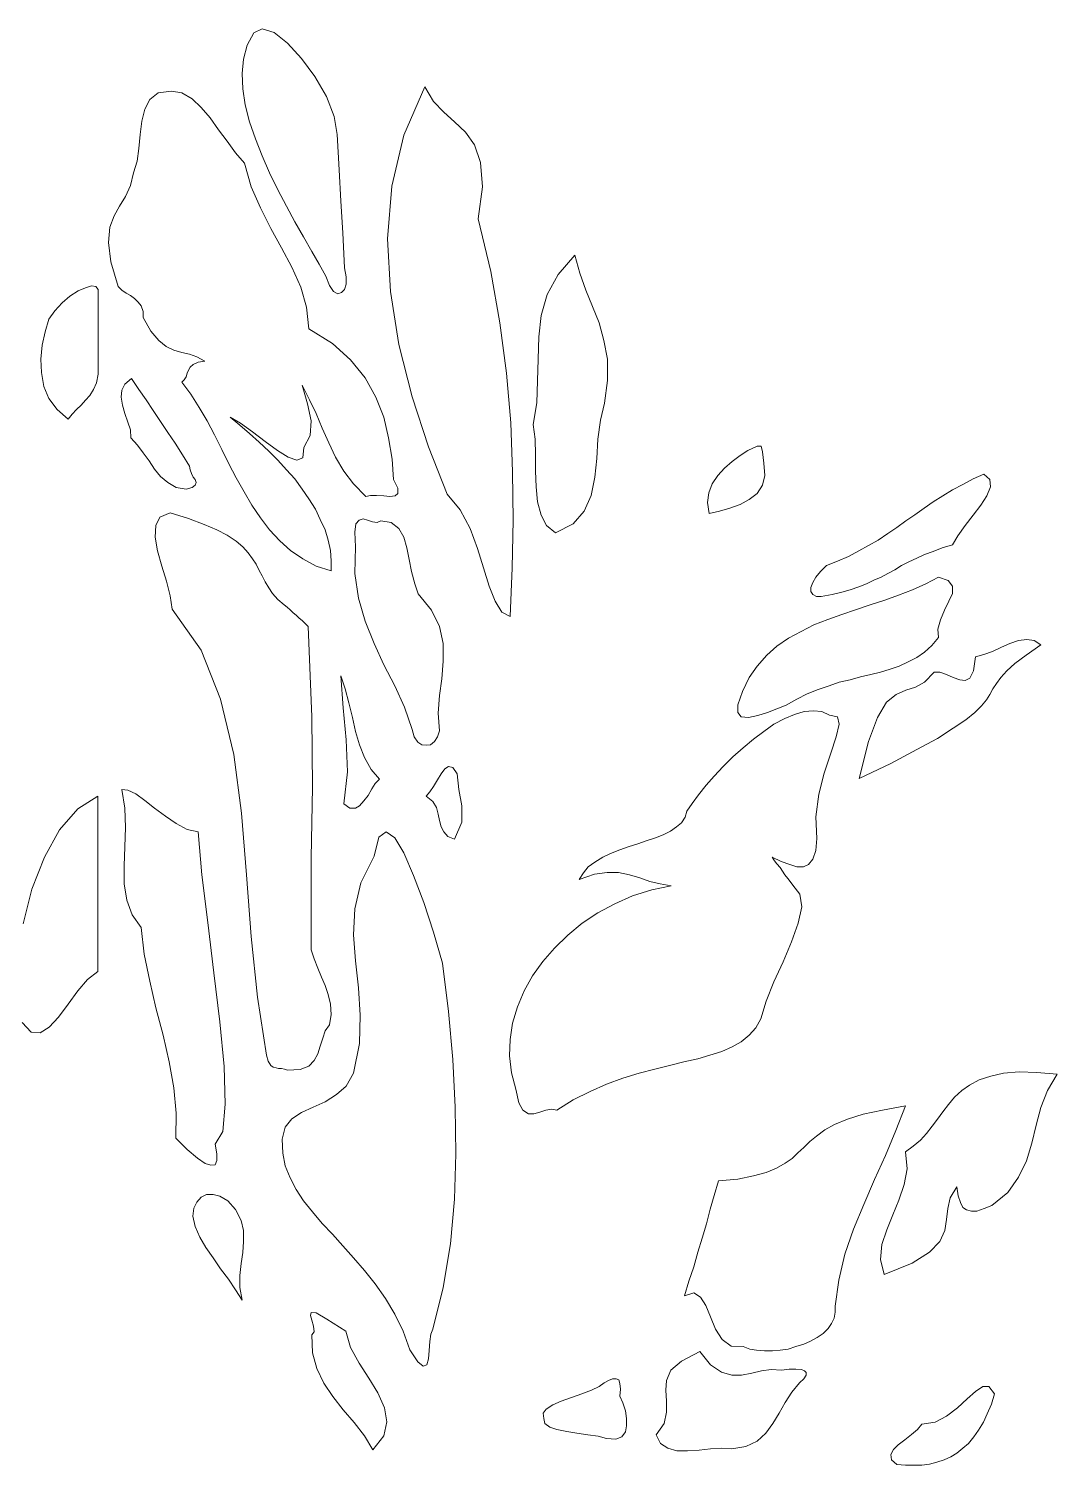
# Model space of a CAD drawing. Header units: millimetres. Extents: x 87938 to 265635, y 330093 to 434310.
# Drawn here: x 224487 to 226650, y 353867 to 356885 of the extents above; entities that cross this region are included whole.
import ezdxf

# ---------------------------------------------------------------- set-up
doc = ezdxf.new("R2010")
doc.units = ezdxf.units.MM

# ---------------------------------------------------------------- blocks, each defined once
blk = doc.blocks.new('A$C5F7565A8')
at = {"lineweight": 0}
for p, q in [((4626.9, 7891.8), (4640.9, 7917.2)), ((4640.9, 7917.2), (4658.7, 7926.2)), ((4658.7, 7926.2), (4684.1, 7918.5)), ((4684.1, 7918.5), (4712.1, 7895.6)), ((4619.3, 7862.5), (4626.9, 7891.8)), ((4712.1, 7895.6), (4741.4, 7863.8)), ((4616.7, 7832), (4619.3, 7862.5)), ((4741.4, 7863.8), (4769.4, 7825.7)), ((4618, 7800.2), (4616.7, 7832)), ((4769.4, 7825.7), (4793.5, 7783.7)), ((4422.2, 7777.4), (4440, 7791.3)), ((4440, 7791.3), (4467.9, 7795.1)), ((4467.9, 7795.1), (4489.5, 7791.3)), ((4489.5, 7791.3), (4511.2, 7778.6)), ((4623.1, 7765.9), (4618, 7800.2)), ((5000.8, 7804), (4956.3, 7702.3)), ((5018.6, 7773.5), (5000.8, 7804)), ((4412, 7757), (4422.2, 7777.4)), ((4511.2, 7778.6), (4530.3, 7760.8)), ((4530.3, 7760.8), (4549.4, 7739.2)), ((4632, 7730.3), (4623.1, 7765.9)), ((4793.5, 7783.7), (4810.1, 7741.7)), ((5040.2, 7750.6), (5018.6, 7773.5)), ((4401.8, 7703.6), (4405.6, 7731.6)), ((4405.6, 7731.6), (4412, 7757)), ((4549.4, 7739.2), (4567.1, 7713.8)), ((4644.7, 7694.7), (4632, 7730.3)), ((4810.1, 7741.7), (4816.4, 7703.6)), ((5063.1, 7730.3), (5040.2, 7750.6)), ((5086, 7708.6), (5063.1, 7730.3)), ((4399.3, 7674.3), (4401.8, 7703.6)), ((4567.1, 7713.8), (4584.9, 7689.6)), ((4816.4, 7703.6), (4820.2, 7629.8)), ((4956.3, 7702.3), (4930.9, 7595.5)), ((5105.1, 7682), (5086, 7708.6)), ((4395.5, 7647.6), (4399.3, 7674.3)), ((4584.9, 7689.6), (4602.8, 7665.4)), ((4658.7, 7659.1), (4644.7, 7694.7)), ((5117.8, 7645.1), (5105.1, 7682)), ((4387.9, 7623.5), (4395.5, 7647.6)), ((4602.8, 7665.4), (4621.8, 7643.8)), ((4621.8, 7643.8), (4635.8, 7594.2)), ((4674, 7623.5), (4658.7, 7659.1)), ((5121.6, 7594.2), (5117.8, 7645.1)), ((4381.5, 7596.7), (4387.9, 7623.5)), ((4691.8, 7587.8), (4674, 7623.5)), ((4820.2, 7629.8), (4824, 7563.7)), ((4371.3, 7573.9), (4381.5, 7596.7)), ((4635.8, 7594.2), (4654.9, 7549.7)), ((4709.6, 7553.5), (4691.8, 7587.8)), ((4930.9, 7595.5), (4922, 7484.8)), ((5112.7, 7526.8), (5121.6, 7594.2)), ((4347.2, 7533.2), (4358.6, 7553.5)), ((4358.6, 7553.5), (4371.3, 7573.9)), ((4654.9, 7549.7), (4676.5, 7506.5)), ((4727.4, 7520.5), (4709.6, 7553.5)), ((4824, 7563.7), (4827.9, 7497.5)), ((4338.3, 7509), (4347.2, 7533.2)), ((4745.2, 7488.6), (4727.4, 7520.5)), ((5139.4, 7416.2), (5112.7, 7526.8)), ((4335.7, 7477.2), (4338.3, 7509)), ((4676.5, 7506.5), (4699.4, 7465.8)), ((4763, 7458.2), (4745.2, 7488.6)), ((4827.9, 7497.5), (4831.7, 7423.8)), ((4340.8, 7436.5), (4335.7, 7477.2)), ((4699.4, 7465.8), (4721, 7425.1)), ((4778.3, 7431.4), (4763, 7458.2)), ((4922, 7484.8), (4928.3, 7374.2)), ((4356, 7384.4), (4340.8, 7436.5)), ((4792.2, 7406), (4778.3, 7431.4)), ((5316.2, 7450.5), (5280.6, 7409.8)), ((5326.3, 7412.4), (5316.2, 7450.5)), ((4721, 7425.1), (4740.1, 7383.1)), ((4799.9, 7386.9), (4792.2, 7406)), ((4831.7, 7423.8), (4835.5, 7404.7)), ((4835.5, 7404.7), (4835.5, 7389.5)), ((5158.5, 7308.1), (5139.4, 7416.2)), ((5280.6, 7409.8), (5257.7, 7367.9)), ((5339.1, 7376.7), (5326.3, 7412.4)), ((4254.3, 7364), (4272.1, 7375.5)), ((4272.1, 7375.5), (4287.4, 7381.8)), ((4287.4, 7381.8), (4300.1, 7385.6)), ((4300.1, 7385.6), (4309, 7384.4)), ((4309, 7384.4), (4314.1, 7378)), ((4314.1, 7378), (4314.1, 7200)), ((4363.7, 7376.7), (4356, 7384.4)), ((4372.6, 7370.4), (4363.7, 7376.7)), ((4381.5, 7365.3), (4372.6, 7370.4)), ((4740.1, 7383.1), (4751.5, 7341.1)), ((4808.8, 7374.2), (4799.9, 7386.9)), ((4817.7, 7369.1), (4808.8, 7374.2)), ((4825.3, 7371.7), (4817.7, 7369.1)), ((4831.7, 7378), (4825.3, 7371.7)), ((4835.5, 7389.5), (4831.7, 7378)), ((4928.3, 7374.2), (4946.1, 7262.3)), ((5257.7, 7367.9), (5245, 7323.3)), ((5353.1, 7342.4), (5339.1, 7376.7)), ((4222.5, 7333.5), (4237.8, 7350.1)), ((4237.8, 7350.1), (4254.3, 7364)), ((4390.4, 7359), (4381.5, 7365.3)), ((4398, 7351.3), (4390.4, 7359)), ((4404.4, 7343.7), (4398, 7351.3)), ((4408.2, 7332.2), (4404.4, 7343.7)), ((4751.5, 7341.1), (4756.7, 7295.4)), ((5367, 7308.1), (5353.1, 7342.4)), ((4202.2, 7289), (4209.8, 7315.7)), ((4209.8, 7315.7), (4222.5, 7333.5)), ((4408.2, 7319.5), (4408.2, 7332.2)), ((4424.7, 7290.3), (4408.2, 7319.5)), ((5172.5, 7202.5), (5158.5, 7308.1)), ((5245, 7323.3), (5239.9, 7278.8)), ((5377.2, 7271.2), (5367, 7308.1)), ((4195.8, 7261), (4202.2, 7289)), ((4441.3, 7271.2), (4424.7, 7290.3)), ((4756.7, 7295.4), (4806.3, 7264.8)), ((5239.9, 7278.8), (5238.6, 7231.8)), ((4193.3, 7231.8), (4195.8, 7261)), ((4456.5, 7258.5), (4441.3, 7271.2)), ((4473, 7250.9), (4456.5, 7258.5)), ((4489.5, 7245.8), (4473, 7250.9)), ((4506.1, 7242), (4489.5, 7245.8)), ((4806.3, 7264.8), (4844.4, 7230.5)), ((4946.1, 7262.3), (4974.1, 7152.9)), ((5384.9, 7231.8), (5377.2, 7271.2)), ((4194.5, 7203.8), (4193.3, 7231.8)), ((4503.6, 7208.9), (4507.4, 7215.2)), ((4521.4, 7236.9), (4506.1, 7242)), ((4507.4, 7215.2), (4513.7, 7220.3)), ((4513.7, 7220.3), (4523.9, 7225.4)), ((4537.9, 7227.9), (4521.4, 7236.9)), ((4523.9, 7225.4), (4537.9, 7227.9)), ((4844.4, 7230.5), (4874.9, 7192.4)), ((5238.6, 7231.8), (5237.4, 7186)), ((5384.9, 7187.3), (5384.9, 7231.8)), ((4199.6, 7174.5), (4194.5, 7203.8)), ((4314.1, 7200), (4310.3, 7182.2)), ((4370, 7179.6), (4384, 7191.1)), ((4384, 7191.1), (4399.3, 7168.2)), ((4489.5, 7183.4), (4494.7, 7188.6)), ((4494.7, 7188.6), (4498.5, 7194.9)), ((4498.5, 7194.9), (4501, 7202.5)), ((4501, 7202.5), (4503.6, 7208.9)), ((4874.9, 7192.4), (4897.8, 7151.7)), ((5181.4, 7098.3), (5172.5, 7202.5)), ((5237.4, 7186), (5236.1, 7140.2)), ((5378.5, 7139), (5384.9, 7187.3)), ((4209.8, 7149.1), (4199.6, 7174.5)), ((4296.3, 7155.5), (4287.4, 7145.3)), ((4303.9, 7168.2), (4296.3, 7155.5)), ((4310.3, 7182.2), (4303.9, 7168.2)), ((4362.4, 7151.7), (4363.7, 7166.9)), ((4363.7, 7166.9), (4370, 7179.6)), ((4399.3, 7168.2), (4414.5, 7146.6)), ((4508.7, 7158), (4489.5, 7183.4)), ((4526.4, 7130), (4508.7, 7158)), ((4742.6, 7177.1), (4754.1, 7137.7)), ((4757.9, 7146.6), (4742.6, 7177.1)), ((4227.6, 7126.2), (4209.8, 7149.1)), ((4250.5, 7105.9), (4227.6, 7126.2)), ((4268.3, 7126.2), (4259.4, 7116)), ((4278.4, 7135.2), (4268.3, 7126.2)), ((4287.4, 7145.3), (4278.4, 7135.2)), ((4364.9, 7135.2), (4362.4, 7151.7)), ((4370, 7117.3), (4364.9, 7135.2)), ((4414.5, 7146.6), (4429.8, 7123.7)), ((4543, 7102.1), (4526.4, 7130)), ((4754.1, 7137.7), (4761.7, 7102.1)), ((4771.9, 7117.3), (4757.9, 7146.6)), ((4897.8, 7151.7), (4914.3, 7109.7)), ((4974.1, 7152.9), (5008.4, 7047.4)), ((5236.1, 7140.2), (5228.5, 7094.4)), ((5369.6, 7103.3), (5378.5, 7139)), ((4259.4, 7116), (4250.5, 7105.9)), ((4376.4, 7099.5), (4370, 7117.3)), ((4381.5, 7083), (4376.4, 7099.5)), ((4429.8, 7123.7), (4445.1, 7100.8)), ((4445.1, 7100.8), (4460.3, 7077.9)), ((4558.3, 7072.8), (4543, 7102.1)), ((4591.3, 7109.7), (4611.7, 7093.2)), ((4612.9, 7097), (4591.3, 7109.7)), ((4638.3, 7079.1), (4612.9, 7097)), ((4761.7, 7102.1), (4759.2, 7071.5)), ((4784.6, 7086.8), (4771.9, 7117.3)), ((4914.3, 7109.7), (4924.5, 7066.4)), ((5185.2, 6995.2), (5181.4, 7098.3)), ((5228.5, 7094.4), (5232.3, 7063.9)), ((5364.5, 7063.9), (5369.6, 7103.3)), ((4382.7, 7066.4), (4381.5, 7083)), ((4396.8, 7051.2), (4382.7, 7066.4)), ((4460.3, 7077.9), (4475.6, 7055)), ((4573.5, 7042.3), (4558.3, 7072.8)), ((4611.7, 7093.2), (4632, 7075.3)), ((4632, 7075.3), (4652.4, 7057.5)), ((4665.1, 7058.8), (4638.3, 7079.1)), ((4759.2, 7071.5), (4746.4, 7046.1)), ((4798.6, 7056.3), (4784.6, 7086.8)), ((4924.5, 7066.4), (4932.1, 7021.9)), ((5232.3, 7063.9), (5233.5, 7030.9)), ((5362, 7023.2), (5364.5, 7063.9)), ((4408.2, 7034.7), (4396.8, 7051.2)), ((4420.9, 7018.1), (4408.2, 7034.7)), ((4475.6, 7055), (4490.9, 7030.9)), ((4588.7, 7011.8), (4573.5, 7042.3)), ((4652.4, 7057.5), (4672.7, 7038.5)), ((4690.5, 7039.8), (4665.1, 7058.8)), ((4672.7, 7038.5), (4691.8, 7019.4)), ((4713.4, 7025.7), (4690.5, 7039.8)), ((4746.4, 7046.1), (4743.9, 7024.5)), ((4812.6, 7025.7), (4798.6, 7056.3)), ((5008.4, 7047.4), (5047.8, 6948.2)), ((5679.9, 7039.8), (5663.4, 7029.6)), ((5699, 7048.7), (5679.9, 7039.8)), ((5707.9, 7048.7), (5699, 7048.7)), ((5710.4, 7037.2), (5707.9, 7048.7)), ((5713, 7013), (5710.4, 7037.2)), ((4432.3, 7000.3), (4420.9, 7018.1)), ((4490.9, 7030.9), (4506.1, 7006.7)), ((4506.1, 7006.7), (4507.4, 6999.1)), ((4604, 6982.5), (4588.7, 7011.8)), ((4691.8, 7019.4), (4709.6, 6999.1)), ((4731.2, 7019.4), (4713.4, 7025.7)), ((4743.9, 7024.5), (4731.2, 7019.4)), ((4830.4, 6996.5), (4812.6, 7025.7)), ((4932.1, 7021.9), (4934.7, 6978.7)), ((5233.5, 7030.9), (5233.5, 6996.5)), ((5358.1, 6983.8), (5362, 7023.2)), ((5646.9, 7016.8), (5630.3, 7002.9)), ((5663.4, 7029.6), (5646.9, 7016.8)), ((5715.5, 6987.6), (5713, 7013)), ((4445.1, 6985.1), (4432.3, 7000.3)), ((4460.3, 6972.3), (4445.1, 6985.1)), ((4507.4, 6999.1), (4509.9, 6991.4)), ((4509.9, 6991.4), (4513.7, 6983.8)), ((4513.7, 6983.8), (4517.5, 6978.7)), ((4517.5, 6978.7), (4520.1, 6972.3)), ((4620.6, 6953.3), (4604, 6982.5)), ((4709.6, 6999.1), (4727.4, 6980)), ((4727.4, 6980), (4742.6, 6958.4)), ((4850.7, 6969.8), (4830.4, 6996.5)), ((4934.7, 6978.7), (4943.6, 6960.9)), ((5186.5, 6893.5), (5185.2, 6995.2)), ((5233.5, 6996.5), (5234.8, 6963.4)), ((5350.5, 6945.6), (5358.1, 6983.8)), ((5616.3, 6987.6), (5604.9, 6969.8)), ((5630.3, 7002.9), (5616.3, 6987.6)), ((5710.4, 6967.2), (5715.5, 6987.6)), ((6153, 6980), (6131.4, 6968.5)), ((6175.9, 6990.2), (6153, 6980)), ((6188.6, 6978.7), (6175.9, 6990.2)), ((6189.9, 6963.4), (6188.6, 6978.7)), ((4478.1, 6962.2), (4460.3, 6972.3)), ((4498.5, 6958.4), (4478.1, 6962.2)), ((4511.2, 6962.2), (4498.5, 6958.4)), ((4517.5, 6967.2), (4511.2, 6962.2)), ((4520.1, 6972.3), (4517.5, 6967.2)), ((4637.1, 6925.3), (4620.6, 6953.3)), ((4742.6, 6958.4), (4756.7, 6938)), ((4876.2, 6943.1), (4850.7, 6969.8)), ((4886.3, 6945.6), (4876.2, 6943.1)), ((4899, 6945.6), (4886.3, 6945.6)), ((4914.3, 6944.4), (4899, 6945.6)), ((4927.1, 6943.1), (4914.3, 6944.4)), ((4938.5, 6944.4), (4927.1, 6943.1)), ((4943.6, 6949.5), (4938.5, 6944.4)), ((4943.6, 6960.9), (4943.6, 6949.5)), ((5047.8, 6948.2), (5074.6, 6915.1)), ((5234.8, 6963.4), (5237.4, 6931.7)), ((5335.3, 6912.6), (5350.5, 6945.6)), ((5597.3, 6950.7), (5594.7, 6930.4)), ((5604.9, 6969.8), (5597.3, 6950.7)), ((5682.4, 6936.8), (5699, 6949.5)), ((5699, 6949.5), (5710.4, 6967.2)), ((6089.4, 6944.4), (6069.1, 6931.7)), ((6109.7, 6957.1), (6089.4, 6944.4)), ((6131.4, 6968.5), (6109.7, 6957.1)), ((6169.5, 6925.3), (6182.2, 6944.4)), ((6182.2, 6944.4), (6189.9, 6963.4)), ((4654.9, 6898.6), (4637.1, 6925.3)), ((4756.7, 6938), (4770.6, 6916.4)), ((4770.6, 6916.4), (4780.8, 6894.8)), ((5074.6, 6915.1), (5096.2, 6875.7)), ((5237.4, 6931.7), (5245, 6903.7)), ((5594.7, 6930.4), (5598.5, 6907.5)), ((5620.1, 6912.6), (5641.7, 6918.9)), ((5641.7, 6918.9), (5663.4, 6926.6)), ((5663.4, 6926.6), (5682.4, 6936.8)), ((6050, 6918.9), (6030.9, 6904.9)), ((6069.1, 6931.7), (6050, 6918.9)), ((6153, 6903.7), (6169.5, 6925.3)), ((4434.9, 6882.1), (4443.8, 6899.9)), ((4443.8, 6899.9), (4465.4, 6908.8)), ((4465.4, 6908.8), (4503.6, 6897.3)), ((4503.6, 6897.3), (4536.6, 6884.6)), ((4536.6, 6884.6), (4563.3, 6873.2)), ((4674, 6873.2), (4654.9, 6898.6)), ((4780.8, 6894.8), (4791, 6873.2)), ((4855.8, 6885.9), (4853.3, 6868)), ((4862.2, 6893.5), (4855.8, 6885.9)), ((4871.1, 6896), (4862.2, 6893.5)), ((4880, 6893.5), (4871.1, 6896)), ((4890.2, 6889.7), (4880, 6893.5)), ((4900.3, 6888.4), (4890.2, 6889.7)), ((4907.9, 6892.2), (4900.3, 6888.4)), ((4929.6, 6888.4), (4907.9, 6892.2)), ((4946.1, 6875.7), (4929.6, 6888.4)), ((5183.9, 6793), (5186.5, 6893.5)), ((5245, 6903.7), (5256.4, 6882.1)), ((5275.5, 6866.8), (5312.4, 6885.9)), ((5312.4, 6885.9), (5335.3, 6912.6)), ((5598.5, 6907.5), (5620.1, 6912.6)), ((6011.8, 6892.2), (5992.7, 6878.3)), ((6030.9, 6904.9), (6011.8, 6892.2)), ((6136.4, 6882.1), (6153, 6903.7)), ((4433.6, 6857.9), (4434.9, 6882.1)), ((4438.7, 6828.7), (4433.6, 6857.9)), ((4563.3, 6873.2), (4584.9, 6861.7)), ((4584.9, 6861.7), (4604, 6849)), ((4695.6, 6850.3), (4674, 6873.2)), ((4791, 6873.2), (4797.3, 6851.5)), ((4853.3, 6868), (4854.5, 6837.6)), ((4956.3, 6857.9), (4946.1, 6875.7)), ((4962.6, 6835), (4956.3, 6857.9)), ((5096.2, 6875.7), (5111.4, 6833.7)), ((5256.4, 6882.1), (5275.5, 6866.8)), ((5973.7, 6865.5), (5953.3, 6851.5)), ((5992.7, 6878.3), (5973.7, 6865.5)), ((6109.7, 6841.4), (6121.2, 6860.4)), ((6121.2, 6860.4), (6136.4, 6882.1)), ((4447.6, 6796.8), (4438.7, 6828.7)), ((4604, 6849), (4618, 6837.6)), ((4618, 6837.6), (4629.5, 6824.8)), ((4629.5, 6824.8), (4638.3, 6812.1)), ((4718.5, 6829.9), (4695.6, 6850.3)), ((4743.9, 6812.1), (4718.5, 6829.9)), ((4797.3, 6851.5), (4802.4, 6829.9)), ((4802.4, 6829.9), (4803.7, 6808.3)), ((4854.5, 6837.6), (4853.3, 6781.6)), ((4967.8, 6810.8), (4962.6, 6835)), ((5111.4, 6833.7), (5124.2, 6793)), ((5912.6, 6828.7), (5891, 6817.2)), ((5933, 6840.1), (5912.6, 6828.7)), ((5953.3, 6851.5), (5933, 6840.1)), ((6051.2, 6821), (6069.1, 6827.4)), ((6069.1, 6827.4), (6088.1, 6835)), ((6088.1, 6835), (6109.7, 6841.4)), ((4457.8, 6765.1), (4447.6, 6796.8)), ((4638.3, 6812.1), (4646, 6800.7)), ((4646, 6800.7), (4652.4, 6788)), ((4771.9, 6796.8), (4743.9, 6812.1)), ((4803.7, 6786.7), (4771.9, 6796.8)), ((4803.7, 6808.3), (4803.7, 6786.7)), ((4972.8, 6785.4), (4967.8, 6810.8)), ((5124.2, 6793), (5135.6, 6754.9)), ((5180.1, 6691.3), (5183.9, 6793)), ((5845.2, 6798.1), (5832.5, 6785.4)), ((5868.1, 6807), (5845.2, 6798.1)), ((5891, 6817.2), (5868.1, 6807)), ((5988.9, 6789.2), (6002.9, 6798.1)), ((6002.9, 6798.1), (6018.2, 6805.7)), ((6018.2, 6805.7), (6034.7, 6813.4)), ((6034.7, 6813.4), (6051.2, 6821)), ((4465.4, 6734.5), (4457.8, 6765.1)), ((4652.4, 6788), (4658.7, 6776.5)), ((4658.7, 6776.5), (4665.1, 6763.8)), ((4665.1, 6763.8), (4672.7, 6751.1)), ((4853.3, 6781.6), (4860.9, 6729.5)), ((4979.2, 6760), (4972.8, 6785.4)), ((5816, 6762.5), (5812.2, 6752.3)), ((5822.3, 6774), (5816, 6762.5)), ((5832.5, 6785.4), (5822.3, 6774)), ((5929.2, 6760), (5944.4, 6767.6)), ((5944.4, 6767.6), (5959.6, 6774)), ((5959.6, 6774), (5973.7, 6781.6)), ((5973.7, 6781.6), (5988.9, 6789.2)), ((6080.5, 6774), (6053.8, 6760)), ((6100.8, 6766.4), (6080.5, 6774)), ((6109.7, 6754.9), (6100.8, 6766.4)), ((4469.2, 6706.5), (4465.4, 6734.5)), ((4672.7, 6751.1), (4680.3, 6739.6)), ((4680.3, 6739.6), (4691.8, 6726.9)), ((4986.8, 6738.4), (4979.2, 6760)), ((5014.8, 6704), (4986.8, 6738.4)), ((5135.6, 6754.9), (5148.3, 6723.1)), ((5812.2, 6752.3), (5812.2, 6743.4)), ((5812.2, 6743.4), (5816, 6737.1)), ((5816, 6737.1), (5823.6, 6733.3)), ((5823.6, 6733.3), (5833.8, 6733.3)), ((5833.8, 6733.3), (5856.7, 6737.1)), ((5856.7, 6737.1), (5877, 6742.2)), ((5877, 6742.2), (5894.8, 6747.2)), ((5894.8, 6747.2), (5912.6, 6753.6)), ((5912.6, 6753.6), (5929.2, 6760)), ((5996.5, 6735.8), (5967.3, 6725.6)), ((6025.8, 6747.2), (5996.5, 6735.8)), ((6053.8, 6760), (6025.8, 6747.2)), ((6102.1, 6723.1), (6109.7, 6739.6)), ((6109.7, 6739.6), (6109.7, 6754.9)), ((4530.3, 6620.1), (4469.2, 6706.5)), ((4691.8, 6726.9), (4704.5, 6715.5)), ((4704.5, 6715.5), (4710.9, 6710.4)), ((4710.9, 6710.4), (4717.2, 6705.3)), ((4717.2, 6705.3), (4723.6, 6698.9)), ((4860.9, 6729.5), (4874.9, 6681.1)), ((5031.3, 6669.7), (5014.8, 6704)), ((5148.3, 6723.1), (5162.3, 6700.2)), ((5906.2, 6705.3), (5877, 6695.1)), ((5936.8, 6715.5), (5906.2, 6705.3)), ((5967.3, 6725.6), (5936.8, 6715.5)), ((6084.3, 6683.7), (6093.2, 6704)), ((6093.2, 6704), (6102.1, 6723.1)), ((4723.6, 6698.9), (4729.9, 6693.8)), ((4729.9, 6693.8), (4736.3, 6687.5)), ((4736.3, 6687.5), (4742.6, 6682.4)), ((4742.6, 6682.4), (4749, 6676)), ((4749, 6676), (4755.4, 6669.7)), ((4874.9, 6681.1), (4894, 6634.1)), ((5162.3, 6700.2), (5180.1, 6691.3)), ((5818.5, 6673.5), (5791.8, 6659.5)), ((5847.7, 6684.9), (5818.5, 6673.5)), ((5877, 6695.1), (5847.7, 6684.9)), ((6079.2, 6664.6), (6084.3, 6683.7)), ((4755.4, 6669.7), (4763, 6480.2)), ((5039, 6634.1), (5031.3, 6669.7)), ((5765.1, 6645.5), (5740.9, 6629)), ((5791.8, 6659.5), (5765.1, 6645.5)), ((6066.5, 6630.3), (6080.5, 6646.8)), ((6080.5, 6646.8), (6079.2, 6664.6)), ((6266.1, 6643), (6248.3, 6640.4)), ((6281.4, 6640.4), (6266.1, 6643)), ((4571, 6517.1), (4530.3, 6620.1)), ((4894, 6634.1), (4914.3, 6589.6)), ((5039, 6597.2), (5039, 6634.1)), ((5740.9, 6629), (5719.3, 6609.9)), ((6034.7, 6604.8), (6051.2, 6616.3)), ((6051.2, 6616.3), (6066.5, 6630.3)), ((6175.9, 6611.2), (6158, 6606.1)), ((6193.7, 6617.6), (6175.9, 6611.2)), ((6212.7, 6626.5), (6193.7, 6617.6)), ((6230.6, 6634.1), (6212.7, 6626.5)), ((6248.3, 6640.4), (6230.6, 6634.1)), ((6264.9, 6609.9), (6295.4, 6631.5)), ((6295.4, 6631.5), (6281.4, 6640.4)), ((4914.3, 6589.6), (4937.2, 6545)), ((5036.4, 6560.3), (5039, 6597.2)), ((5699, 6587), (5682.4, 6562.9)), ((5719.3, 6609.9), (5699, 6587)), ((5978.8, 6580.7), (5997.8, 6587)), ((5997.8, 6587), (6016.9, 6595.9)), ((6016.9, 6595.9), (6034.7, 6604.8)), ((6158, 6606.1), (6154.2, 6576.9)), ((6224.2, 6576.9), (6240.7, 6592.1)), ((6240.7, 6592.1), (6264.9, 6609.9)), ((4824, 6566.7), (4832.9, 6538.7)), ((4829.1, 6499.3), (4824, 6566.7)), ((5031.3, 6524.7), (5036.4, 6560.3)), ((5682.4, 6562.9), (5668.5, 6533.6)), ((5850.3, 6545), (5871.9, 6552.7)), ((5871.9, 6552.7), (5894.8, 6557.8)), ((5894.8, 6557.8), (5916.4, 6564.1)), ((5916.4, 6564.1), (5938, 6569.2)), ((5938, 6569.2), (5958.4, 6574.3)), ((5958.4, 6574.3), (5978.8, 6580.7)), ((6051.2, 6552.7), (6032.2, 6542.5)), ((6071.6, 6574.3), (6051.2, 6552.7)), ((6083, 6574.3), (6071.6, 6574.3)), ((6097, 6569.2), (6083, 6574.3)), ((6111, 6562.9), (6097, 6569.2)), ((6125, 6557.8), (6111, 6562.9)), ((6136.4, 6556.5), (6125, 6557.8)), ((6146.6, 6561.6), (6136.4, 6556.5)), ((6154.2, 6576.9), (6146.6, 6561.6)), ((6202.6, 6550.1), (6211.5, 6562.9)), ((6211.5, 6562.9), (6224.2, 6576.9)), ((4832.9, 6538.7), (4840.6, 6509.5)), ((4937.2, 6545), (4957.5, 6500.5)), ((5028.8, 6487.8), (5031.3, 6524.7)), ((5668.5, 6533.6), (5658.3, 6505.7)), ((5782.9, 6517.1), (5804.5, 6528.5)), ((5804.5, 6528.5), (5827.4, 6537.4)), ((5827.4, 6537.4), (5850.3, 6545)), ((5991.5, 6527.3), (5971.1, 6510.7)), ((6011.8, 6536.1), (5991.5, 6527.3)), ((6032.2, 6542.5), (6011.8, 6536.1)), ((6181, 6515.8), (6188.6, 6527.3)), ((6188.6, 6527.3), (6194.9, 6538.7)), ((6194.9, 6538.7), (6202.6, 6550.1)), ((4599, 6401.4), (4571, 6517.1)), ((4835.5, 6431.9), (4829.1, 6499.3)), ((4840.6, 6509.5), (4848.2, 6478.9)), ((4957.5, 6500.5), (4974.1, 6453.5)), ((5658.3, 6505.7), (5658.3, 6489.1)), ((5720.6, 6489.1), (5740.9, 6496.7)), ((5740.9, 6496.7), (5760, 6504.4)), ((5760, 6504.4), (5782.9, 6517.1)), ((5798.1, 6491.6), (5777.8, 6485.3)), ((5817.3, 6492.9), (5798.1, 6491.6)), ((5835, 6491.6), (5817.3, 6492.9)), ((5851.6, 6484), (5835, 6491.6)), ((5971.1, 6510.7), (5952, 6478.9)), ((6156.8, 6489.1), (6170.7, 6503.1)), ((6170.7, 6503.1), (6181, 6515.8)), ((4763, 6480.2), (4764.3, 6332.7)), ((4848.2, 6478.9), (4854.5, 6449.7)), ((5031.3, 6451), (5028.8, 6487.8)), ((5658.3, 6489.1), (5665.9, 6480.2)), ((5665.9, 6480.2), (5681.2, 6478.9)), ((5681.2, 6478.9), (5700.3, 6482.7)), ((5700.3, 6482.7), (5720.6, 6489.1)), ((5734.6, 6464.9), (5713, 6449.7)), ((5757.5, 6476.4), (5734.6, 6464.9)), ((5777.8, 6485.3), (5757.5, 6476.4)), ((5868.1, 6480.2), (5851.6, 6484)), ((5865.6, 6438.2), (5871.9, 6464.9)), ((5871.9, 6464.9), (5868.1, 6480.2)), ((5952, 6478.9), (5933, 6428.1)), ((6111, 6456.1), (6137.7, 6473.8)), ((6137.7, 6473.8), (6156.8, 6489.1)), ((4838, 6364.5), (4835.5, 6431.9)), ((4854.5, 6449.7), (4863.5, 6421.7)), ((4974.1, 6453.5), (4977.9, 6438.2)), ((4977.9, 6438.2), (4985.5, 6426.8)), ((5021.2, 6428.1), (5027.5, 6438.2)), ((5027.5, 6438.2), (5031.3, 6451)), ((5691.3, 6433.1), (5669.7, 6415.3)), ((5713, 6449.7), (5691.3, 6433.1)), ((5854.1, 6403.9), (5865.6, 6438.2)), ((6034.7, 6411.5), (6078, 6434.4)), ((6078, 6434.4), (6111, 6456.1)), ((4615.5, 6278), (4599, 6401.4)), ((4863.5, 6421.7), (4873.6, 6395)), ((4985.5, 6426.8), (4994.4, 6421.7)), ((4994.4, 6421.7), (5003.3, 6420.4)), ((5003.3, 6420.4), (5012.2, 6421.7)), ((5012.2, 6421.7), (5021.2, 6428.1)), ((5669.7, 6415.3), (5648.1, 6396.2)), ((5840.1, 6361.9), (5854.1, 6403.9)), ((5933, 6428.1), (5913.9, 6350.5)), ((5980, 6382.3), (6034.7, 6411.5)), ((4873.6, 6395), (4887.6, 6369.6)), ((4887.6, 6369.6), (4905.4, 6349.2)), ((5042.8, 6370.8), (5035.1, 6360.7)), ((5050.4, 6375.9), (5042.8, 6370.8)), ((5059.3, 6373.4), (5050.4, 6375.9)), ((5068.2, 6360.7), (5059.3, 6373.4)), ((5627.7, 6375.9), (5608.7, 6355.6)), ((5648.1, 6396.2), (5627.7, 6375.9)), ((5913.9, 6350.5), (5980, 6382.3)), ((4830.4, 6297.1), (4838, 6364.5)), ((4896.5, 6340.3), (4888.9, 6328.9)), ((4905.4, 6349.2), (4896.5, 6340.3)), ((5027.5, 6348), (5018.6, 6333.9)), ((5035.1, 6360.7), (5027.5, 6348)), ((5072, 6327.6), (5068.2, 6360.7)), ((5608.7, 6355.6), (5592.1, 6336.5)), ((5828.7, 6317.4), (5840.1, 6361.9)), ((4270.8, 6286.9), (4312.8, 6313.6)), ((4312.8, 6313.6), (4312.8, 5944.8)), ((4363.7, 6327.6), (4370, 6288.1)), ((4376.4, 6326.3), (4363.7, 6327.6)), ((4392.9, 6318.7), (4376.4, 6326.3)), ((4412, 6304.7), (4392.9, 6318.7)), ((4764.3, 6332.7), (4761.7, 6183.9)), ((4881.3, 6314.9), (4872.4, 6303.4)), ((4888.9, 6328.9), (4881.3, 6314.9)), ((5011, 6322.5), (5003.3, 6313.6)), ((5003.3, 6313.6), (5017.4, 6302.2)), ((5018.6, 6333.9), (5011, 6322.5)), ((5078.4, 6293.3), (5072, 6327.6)), ((5575.6, 6316.1), (5562.9, 6298.4)), ((5592.1, 6336.5), (5575.6, 6316.1)), ((5822.3, 6270.4), (5828.7, 6317.4)), ((4232.7, 6242.4), (4270.8, 6286.9)), ((4370, 6288.1), (4371.3, 6247.5)), ((4432.3, 6288.1), (4412, 6304.7)), ((4455.2, 6271.6), (4432.3, 6288.1)), ((4843.1, 6288.1), (4830.4, 6297.1)), ((4854.5, 6288.1), (4843.1, 6288.1)), ((4863.5, 6293.3), (4854.5, 6288.1)), ((4872.4, 6303.4), (4863.5, 6293.3)), ((5017.4, 6302.2), (5025, 6289.4)), ((5025, 6289.4), (5028.8, 6275.4)), ((5078.4, 6258.9), (5078.4, 6293.3)), ((5551.5, 6281.8), (5547.7, 6269.1)), ((5562.9, 6298.4), (5551.5, 6281.8)), ((4478.1, 6256.4), (4455.2, 6271.6)), ((4501, 6243.7), (4478.1, 6256.4)), ((4625.6, 6148.3), (4615.5, 6278)), ((5028.8, 6275.4), (5031.3, 6262.7)), ((5031.3, 6262.7), (5035.1, 6248.8)), ((5035.1, 6248.8), (5040.2, 6238.5)), ((5063.1, 6223.3), (5078.4, 6258.9)), ((5529.8, 6248.8), (5517.1, 6239.9)), ((5540, 6257.7), (5529.8, 6248.8)), ((5547.7, 6269.1), (5540, 6257.7)), ((5824.9, 6224.6), (5822.3, 6270.4)), ((4200.9, 6185.1), (4232.7, 6242.4)), ((4371.3, 6247.5), (4370, 6206.8)), ((4523.9, 6238.5), (4501, 6243.7)), ((4531.5, 6148.3), (4523.9, 6238.5)), ((4904.1, 6227.1), (4894, 6187.7)), ((4919.4, 6238.5), (4904.1, 6227.1)), ((4937.2, 6225.8), (4919.4, 6238.5)), ((4956.3, 6194.1), (4937.2, 6225.8)), ((5040.2, 6238.5), (5049.1, 6228.4)), ((5049.1, 6228.4), (5063.1, 6223.3)), ((5466.2, 6219.5), (5448.5, 6213.1)), ((5485.3, 6225.8), (5466.2, 6219.5)), ((5501.9, 6232.2), (5485.3, 6225.8)), ((5517.1, 6239.9), (5501.9, 6232.2)), ((5822.3, 6199.2), (5824.9, 6224.6)), ((4370, 6206.8), (4368.8, 6167.3)), ((4976.6, 6147), (4956.3, 6194.1)), ((5391.2, 6192.8), (5374.7, 6185.1)), ((5410.3, 6200.4), (5391.2, 6192.8)), ((5428.1, 6206.8), (5410.3, 6200.4)), ((5448.5, 6213.1), (5428.1, 6206.8)), ((5816, 6181.3), (5822.3, 6199.2)), ((4174.2, 6117.8), (4200.9, 6185.1)), ((4368.8, 6167.3), (4368.8, 6129.2)), ((4761.7, 6183.9), (4761.7, 5990.6)), ((4894, 6187.7), (4866, 6131.7)), ((5344.2, 6164.8), (5334, 6152.1)), ((5358.1, 6175), (5344.2, 6164.8)), ((5374.7, 6185.1), (5358.1, 6175)), ((5730.8, 6185.1), (5749.8, 6176.2)), ((5735.8, 6177.5), (5730.8, 6185.1)), ((5740.9, 6171.2), (5735.8, 6177.5)), ((5747.3, 6163.5), (5740.9, 6171.2)), ((5752.4, 6155.9), (5747.3, 6163.5)), ((5749.8, 6176.2), (5767.7, 6169.9)), ((5767.7, 6169.9), (5782.9, 6164.8)), ((5782.9, 6164.8), (5796.9, 6164.8)), ((5796.9, 6164.8), (5807.1, 6169.9)), ((5807.1, 6169.9), (5816, 6181.3)), ((4368.8, 6129.2), (4373.8, 6094.9)), ((4544.3, 6047.8), (4531.5, 6148.3)), ((4635.8, 6018.6), (4625.6, 6148.3)), ((4866, 6131.7), (4853.3, 6077)), ((4998.2, 6089.8), (4976.6, 6147)), ((5334, 6152.1), (5325.1, 6138.1)), ((5325.1, 6138.1), (5356.9, 6149.6)), ((5356.9, 6149.6), (5383.6, 6153.4)), ((5383.6, 6153.4), (5407.7, 6153.4)), ((5407.7, 6153.4), (5430.6, 6148.3)), ((5430.6, 6148.3), (5452.3, 6141.9)), ((5452.3, 6141.9), (5473.9, 6134.3)), ((5473.9, 6134.3), (5495.5, 6129.2)), ((5495.5, 6129.2), (5518.4, 6125.4)), ((5757.5, 6148.3), (5752.4, 6155.9)), ((5763.8, 6140.7), (5757.5, 6148.3)), ((5768.9, 6134.3), (5763.8, 6140.7)), ((5774, 6126.6), (5768.9, 6134.3)), ((4156.4, 6045.3), (4174.2, 6117.8)), ((5437, 6103.8), (5400.1, 6087.3)), ((5477.7, 6116.5), (5437, 6103.8)), ((5518.4, 6125.4), (5477.7, 6116.5)), ((5789.2, 6107.6), (5774, 6126.6)), ((5793.1, 6080.9), (5789.2, 6107.6)), ((4373.8, 6094.9), (4385.3, 6064.3)), ((4853.3, 6077), (4850.7, 6022.4)), ((5018.6, 6027.4), (4998.2, 6089.8)), ((5364.5, 6068.2), (5331.5, 6046.6)), ((5400.1, 6087.3), (5364.5, 6068.2)), ((5785.4, 6046.6), (5793.1, 6080.9)), ((4385.3, 6064.3), (4404.4, 6037.7)), ((4404.4, 6037.7), (4410.7, 5981.7)), ((4557, 5942.3), (4544.3, 6047.8)), ((5331.5, 6046.6), (5300.9, 6021.1)), ((5771.5, 6007.1), (5785.4, 6046.6)), ((4648.6, 5891.4), (4635.8, 6018.6)), ((4850.7, 6022.4), (4854.5, 5967.7)), ((5037.7, 5962.6), (5018.6, 6027.4)), ((5300.9, 6021.1), (5272.9, 5994.4)), ((4410.7, 5981.7), (4422.2, 5924.5)), ((4761.7, 5990.6), (4768.1, 5971.5)), ((5272.9, 5994.4), (5248.8, 5966.4)), ((5753.7, 5965.1), (5771.5, 6007.1)), ((4768.1, 5971.5), (4775.7, 5952.4)), ((4775.7, 5952.4), (4783.3, 5933.4)), ((4854.5, 5967.7), (4860.9, 5910.5)), ((5050.4, 5860.9), (5037.7, 5962.6)), ((5248.8, 5966.4), (5227.2, 5935.9)), ((5734.6, 5923.2), (5753.7, 5965.1)), ((4291.2, 5928.3), (4270.8, 5904.1)), ((4312.8, 5944.8), (4291.2, 5928.3)), ((4422.2, 5924.5), (4434.9, 5868.5)), ((4569.7, 5839.3), (4557, 5942.3)), ((4783.3, 5933.4), (4791, 5915.5)), ((5227.2, 5935.9), (5209.4, 5904.1)), ((5718.1, 5882.5), (5734.6, 5923.2)), ((4270.8, 5904.1), (4250.5, 5876.2)), ((4667.6, 5769.3), (4648.6, 5891.4)), ((4791, 5915.5), (4797.3, 5896.5)), ((4797.3, 5896.5), (4802.4, 5876.2)), ((4860.9, 5910.5), (4864.7, 5853.2)), ((5209.4, 5904.1), (5195.4, 5871)), ((4250.5, 5876.2), (4230.2, 5849.4)), ((4434.9, 5868.5), (4450.2, 5811.3)), ((4802.4, 5876.2), (4803.7, 5854.5)), ((5059.3, 5760.4), (5050.4, 5860.9)), ((5195.4, 5871), (5185.2, 5836.7)), ((5706.6, 5845.6), (5718.1, 5882.5)), ((4172.9, 5817.6), (4153.8, 5838)), ((4211.1, 5827.8), (4192, 5816.3)), ((4230.2, 5849.4), (4211.1, 5827.8)), ((4578.6, 5745.1), (4569.7, 5839.3)), ((4799.9, 5832.9), (4791, 5820.2)), ((4803.7, 5854.5), (4799.9, 5832.9)), ((4864.7, 5853.2), (4863.5, 5793.5)), ((5185.2, 5836.7), (5180.1, 5802.4)), ((5682.4, 5811.3), (5696.4, 5826.6)), ((5696.4, 5826.6), (5706.6, 5845.6)), ((4192, 5816.3), (4172.9, 5817.6)), ((4450.2, 5811.3), (4462.9, 5755.3)), ((4785.9, 5804.9), (4780.8, 5788.4)), ((4791, 5820.2), (4785.9, 5804.9)), ((5180.1, 5802.4), (5178.9, 5768.1)), ((5646.9, 5787.1), (5665.9, 5797.3)), ((5665.9, 5797.3), (5682.4, 5811.3)), ((4671.4, 5756.6), (4667.6, 5769.3)), ((4775.7, 5771.9), (4768.1, 5757.8)), ((4780.8, 5788.4), (4775.7, 5771.9)), ((4863.5, 5793.5), (4850.7, 5731.2)), ((5178.9, 5768.1), (5182.7, 5732.4)), ((5574.3, 5761.7), (5599.8, 5769.3)), ((5599.8, 5769.3), (5625.2, 5777)), ((5625.2, 5777), (5646.9, 5787.1)), ((4462.9, 5755.3), (4473, 5700.6)), ((4581.1, 5666.3), (4578.6, 5745.1)), ((4676.5, 5747.7), (4671.4, 5756.6)), ((4681.6, 5743.9), (4676.5, 5747.7)), ((4687.9, 5742.6), (4681.6, 5743.9)), ((4693, 5741.3), (4687.9, 5742.6)), ((4699.4, 5741.3), (4693, 5741.3)), ((4705.8, 5740.1), (4699.4, 5741.3)), ((4712.1, 5737.5), (4705.8, 5740.1)), ((4738.8, 5738.8), (4712.1, 5737.5)), ((4756.7, 5746.4), (4738.8, 5738.8)), ((4768.1, 5757.8), (4756.7, 5746.4)), ((5064.4, 5659.9), (5059.3, 5760.4)), ((5451, 5731.2), (5484, 5740.1)), ((5484, 5740.1), (5514.6, 5747.7)), ((5514.6, 5747.7), (5545.1, 5755.3)), ((5545.1, 5755.3), (5574.3, 5761.7)), ((4850.7, 5731.2), (4835.5, 5704.4)), ((5182.7, 5732.4), (5191.6, 5698.1)), ((5348, 5693), (5382.3, 5708.2)), ((5382.3, 5708.2), (5416.6, 5721)), ((5416.6, 5721), (5451, 5731.2)), ((6145.7, 5706.1), (6129.2, 5694.7)), ((6166.1, 5717.5), (6145.7, 5706.1)), ((6190.2, 5725.2), (6166.1, 5717.5)), ((6217, 5731.6), (6190.2, 5725.2)), ((6250, 5734.1), (6217, 5731.6)), ((6286.9, 5732.8), (6250, 5734.1)), ((6330.1, 5729), (6286.9, 5732.8)), ((6309.8, 5694.7), (6330.1, 5729)), ((4473, 5700.6), (4478.1, 5647.2)), ((4815.1, 5686.7), (4791, 5671.4)), ((4835.5, 5704.4), (4815.1, 5686.7)), ((5191.6, 5698.1), (5197.9, 5668.9)), ((5278, 5653.6), (5312.4, 5675.2)), ((5312.4, 5675.2), (5348, 5693)), ((6114, 5680.7), (6101.2, 5665.4)), ((6129.2, 5694.7), (6114, 5680.7)), ((6295.8, 5659), (6309.8, 5694.7)), ((4478.1, 5647.2), (4476.8, 5595.1)), ((4576, 5609.1), (4581.1, 5666.3)), ((4741.4, 5648.5), (4721, 5635.8)), ((4765.5, 5659.9), (4741.4, 5648.5)), ((4791, 5671.4), (4765.5, 5659.9)), ((5065.6, 5562), (5064.4, 5659.9)), ((5197.9, 5668.9), (5206.8, 5653.6)), ((5206.8, 5653.6), (5218.2, 5645.9)), ((5218.2, 5645.9), (5229.7, 5645.9)), ((5229.7, 5645.9), (5242.4, 5649.8)), ((5242.4, 5649.8), (5255.1, 5653.6)), ((5255.1, 5653.6), (5266.6, 5656.1)), ((5266.6, 5656.1), (5278, 5653.6)), ((5888.8, 5634.9), (5921.9, 5645.1)), ((5921.9, 5645.1), (5962.6, 5654)), ((5962.6, 5654), (6010.9, 5662.9)), ((6010.9, 5662.9), (5990.6, 5610.7)), ((6089.8, 5650.2), (6078.3, 5634.9)), ((6101.2, 5665.4), (6089.8, 5650.2)), ((6285.6, 5622.2), (6295.8, 5659)), ((4707.1, 5618), (4700.7, 5592.5)), ((4721, 5635.8), (4707.1, 5618)), ((5841.8, 5612), (5862.1, 5623.5)), ((5862.1, 5623.5), (5888.8, 5634.9)), ((6066.9, 5619.7), (6055.5, 5604.4)), ((6078.3, 5634.9), (6066.9, 5619.7)), ((6276.7, 5584), (6285.6, 5622.2)), ((4476.8, 5595.1), (4501, 5570.9)), ((4559.5, 5582.4), (4576, 5609.1)), ((4700.7, 5592.5), (4702, 5563.3)), ((5797.3, 5575.1), (5810, 5587.9)), ((5810, 5587.9), (5824, 5599.3)), ((5824, 5599.3), (5841.8, 5612)), ((5990.6, 5610.7), (5969, 5558.6)), ((6042.7, 5590.4), (6027.5, 5577.7)), ((6055.5, 5604.4), (6042.7, 5590.4)), ((4501, 5570.9), (4522.6, 5553.1)), ((4563.3, 5562), (4559.5, 5582.4)), ((4563.3, 5548), (4563.3, 5562)), ((4702, 5563.3), (4707.1, 5536.6)), ((5063.1, 5466.7), (5065.6, 5562)), ((5773.1, 5552.2), (5784.5, 5563.7)), ((5784.5, 5563.7), (5797.3, 5575.1)), ((5969, 5558.6), (5946.1, 5507.7)), ((6027.5, 5577.7), (6010.9, 5566.3)), ((6010.9, 5566.3), (6014.8, 5530.6)), ((6265.3, 5547.1), (6276.7, 5584)), ((4522.6, 5553.1), (4539.1, 5541.7)), ((4539.1, 5541.7), (4550.6, 5537.9)), ((4550.6, 5537.9), (4559.5, 5539.1)), ((4559.5, 5539.1), (4563.3, 5548)), ((4707.1, 5536.6), (4717.2, 5511.2)), ((5718.4, 5523), (5740.1, 5531.9)), ((5740.1, 5531.9), (5757.9, 5542.1)), ((5757.9, 5542.1), (5773.1, 5552.2)), ((6014.8, 5530.6), (6008.4, 5497.5)), ((6248.7, 5512.8), (6265.3, 5547.1)), ((4717.2, 5511.2), (4729.9, 5487)), ((5609.1, 5474.7), (5618, 5505.2)), ((5618, 5505.2), (5658.7, 5509)), ((5658.7, 5509), (5691.8, 5515.4)), ((5691.8, 5515.4), (5718.4, 5523)), ((5946.1, 5507.7), (5923.2, 5455.6)), ((6008.4, 5497.5), (5996.9, 5464.5)), ((6225.9, 5481), (6248.7, 5512.8)), ((4530.3, 5470.5), (4521.4, 5460.3)), ((4541.7, 5476.8), (4530.3, 5470.5)), ((4555.7, 5476.8), (4541.7, 5476.8)), ((4569.7, 5473), (4555.7, 5476.8)), ((4586.2, 5462.8), (4569.7, 5473)), ((4729.9, 5487), (4745.2, 5462.8)), ((5054.2, 5372.5), (5063.1, 5466.7)), ((5600.2, 5445.4), (5609.1, 5474.7)), ((5996.9, 5464.5), (5984.2, 5434)), ((6099.9, 5446.7), (6105.1, 5469.6)), ((6105.1, 5469.6), (6119, 5492.5)), ((6119, 5492.5), (6121.6, 5473.4)), ((6121.6, 5473.4), (6126.7, 5459.4)), ((6192.8, 5453), (6225.9, 5481)), ((4515, 5447.5), (4512.5, 5431)), ((4521.4, 5460.3), (4515, 5447.5)), ((4602.8, 5445), (4586.2, 5462.8)), ((4614.2, 5422.1), (4602.8, 5445)), ((4745.2, 5462.8), (4764.3, 5439.9)), ((4764.3, 5439.9), (4784.6, 5415.8)), ((5592.6, 5414.9), (5600.2, 5445.4)), ((5923.2, 5455.6), (5901.6, 5403.4)), ((5984.2, 5434), (5971.5, 5402.2)), ((6097.4, 5423.8), (6099.9, 5446.7)), ((6126.7, 5459.4), (6131.7, 5449.2)), ((6131.7, 5449.2), (6139.4, 5444.1)), ((6139.4, 5444.1), (6149.5, 5441.6)), ((6149.5, 5441.6), (6161, 5441.6)), ((6161, 5441.6), (6176.3, 5446.7)), ((6176.3, 5446.7), (6192.8, 5453)), ((4512.5, 5431), (4517.5, 5409.4)), ((4517.5, 5409.4), (4527.7, 5386.5)), ((4619.3, 5400.5), (4614.2, 5422.1)), ((4784.6, 5415.8), (4806.3, 5392.9)), ((5583.7, 5384.4), (5592.6, 5414.9)), ((5901.6, 5403.4), (5883.7, 5351.3)), ((6093.6, 5400.9), (6097.4, 5423.8)), ((4527.7, 5386.5), (4540.4, 5364.9)), ((4618, 5354.8), (4619.3, 5377.6)), ((4619.3, 5377.6), (4619.3, 5400.5)), ((4806.3, 5392.9), (4827.9, 5368.7)), ((5574.7, 5355.1), (5583.7, 5384.4)), ((5971.5, 5402.2), (5961.3, 5371.7)), ((6061.8, 5355.1), (6083.4, 5378)), ((6083.4, 5378), (6093.6, 5400.9)), ((4540.4, 5364.9), (4555.7, 5343.3)), ((4555.7, 5343.3), (4571, 5320.4)), ((4614.2, 5331.8), (4618, 5354.8)), ((4827.9, 5368.7), (4850.7, 5343.3)), ((4850.7, 5343.3), (4873.6, 5316.6)), ((5039, 5281), (5054.2, 5372.5)), ((5565.8, 5324.6), (5574.7, 5355.1)), ((5883.7, 5351.3), (5871, 5296.6)), ((5961.3, 5371.7), (5958.8, 5339.9)), ((6024.9, 5332.2), (6061.8, 5355.1)), ((4571, 5320.4), (4587.5, 5298.8)), ((4611.7, 5306.4), (4614.2, 5331.8)), ((4873.6, 5316.6), (4896.5, 5288.6)), ((5555.7, 5294.1), (5565.8, 5324.6)), ((5958.8, 5339.9), (5966.4, 5308.1)), ((5966.4, 5308.1), (6024.9, 5332.2)), ((4587.5, 5298.8), (4602.8, 5275.9)), ((4611.7, 5281), (4611.7, 5306.4)), ((4896.5, 5288.6), (4918.2, 5258.1)), ((5546.8, 5263.6), (5555.7, 5294.1)), ((5871, 5296.6), (5863.4, 5241.9)), ((4602.8, 5275.9), (4616.7, 5254.3)), ((4616.7, 5254.3), (4611.7, 5281)), ((4918.2, 5258.1), (4937.2, 5225)), ((5017.4, 5193.2), (5039, 5281)), ((5565.8, 5269.9), (5546.8, 5263.6)), ((5579.8, 5261), (5565.8, 5269.9)), ((5591.3, 5243.2), (5579.8, 5261)), ((4761.7, 5228.8), (4760.5, 5222.5)), ((4760.5, 5222.5), (4763, 5212.3)), ((4771.9, 5227.6), (4761.7, 5228.8)), ((4794.8, 5214.8), (4771.9, 5227.6)), ((4937.2, 5225), (4955, 5189.4)), ((5601.4, 5219.1), (5591.3, 5243.2)), ((5863.4, 5229.2), (5860.9, 5216.5)), ((5863.4, 5241.9), (5863.4, 5229.2)), ((4763, 5212.3), (4766.8, 5199.6)), ((4766.8, 5199.6), (4768.1, 5188.1)), ((4834.2, 5189.4), (4794.8, 5214.8)), ((5013.5, 5183), (5017.4, 5193.2)), ((5611.6, 5193.6), (5601.4, 5219.1)), ((5625.6, 5172), (5611.6, 5193.6)), ((5848.2, 5194.9), (5838, 5184.7)), ((5855.8, 5205.1), (5848.2, 5194.9)), ((5860.9, 5216.5), (5855.8, 5205.1)), ((4768.1, 5188.1), (4763, 5181.8)), ((4763, 5181.8), (4764.3, 5143.6)), ((4844.4, 5155.1), (4834.2, 5189.4)), ((4955, 5189.4), (4969, 5150)), ((5009.7, 5148.7), (5011, 5167.8)), ((5011, 5167.8), (5013.5, 5183)), ((5644.7, 5158), (5625.6, 5172)), ((5811.3, 5168.2), (5797.3, 5161.8)), ((5825.3, 5175.8), (5811.3, 5168.2)), ((5838, 5184.7), (5825.3, 5175.8)), ((4764.3, 5143.6), (4773.2, 5110.6)), ((4862.2, 5122), (4844.4, 5155.1)), ((4969, 5150), (4985.5, 5124.5)), ((5008.4, 5130.9), (5009.7, 5148.7)), ((5540.4, 5126.2), (5578.5, 5146.6)), ((5578.5, 5146.6), (5601.4, 5118.6)), ((5670.1, 5156.8), (5644.7, 5158)), ((5684.1, 5151.7), (5670.1, 5156.8)), ((5698.1, 5149.1), (5684.1, 5151.7)), ((5714.6, 5147.9), (5698.1, 5149.1)), ((5731.1, 5147.9), (5714.6, 5147.9)), ((5747.7, 5149.1), (5731.1, 5147.9)), ((5764.2, 5151.7), (5747.7, 5149.1)), ((5780.7, 5156.8), (5764.2, 5151.7)), ((5797.3, 5161.8), (5780.7, 5156.8)), ((4773.2, 5110.6), (4788.4, 5080)), ((4882.5, 5090.2), (4862.2, 5122)), ((4985.5, 5124.5), (4997, 5115.6)), ((4997, 5115.6), (5004.6, 5118.2)), ((5004.6, 5118.2), (5008.4, 5130.9)), ((5508.6, 5085.5), (5517.5, 5107.2)), ((5517.5, 5107.2), (5540.4, 5126.2)), ((5601.4, 5118.6), (5624.3, 5103.3)), ((5624.3, 5103.3), (5646, 5097)), ((5687.9, 5100.8), (5708.3, 5105.9)), ((5708.3, 5105.9), (5728.6, 5108.4)), ((5728.6, 5108.4), (5750.2, 5107.2)), ((5750.2, 5107.2), (5766.8, 5109.7)), ((5766.8, 5109.7), (5780.7, 5109.7)), ((5780.7, 5109.7), (5792.2, 5108.4)), ((5792.2, 5108.4), (5798.6, 5105.9)), ((5798.6, 5105.9), (5802.4, 5102.1)), ((5802.4, 5102.1), (5802.4, 5097)), ((4788.4, 5080), (4807.5, 5052.1)), ((4901.6, 5059.7), (4882.5, 5090.2)), ((5350.9, 5065.2), (5367.4, 5072.8)), ((5367.4, 5072.8), (5377.6, 5080.4)), ((5377.6, 5080.4), (5386.5, 5085.5)), ((5386.5, 5085.5), (5395.4, 5089.3)), ((5395.4, 5089.3), (5403, 5089.3)), ((5403, 5089.3), (5408.1, 5086.8)), ((5408.1, 5086.8), (5410.7, 5079.2)), ((5410.7, 5079.2), (5411.9, 5067.7)), ((5507.3, 5065.2), (5508.6, 5085.5)), ((5646, 5097), (5666.3, 5097)), ((5666.3, 5097), (5687.9, 5100.8)), ((5788.4, 5080.4), (5771.8, 5061.4)), ((5797.3, 5089.3), (5788.4, 5080.4)), ((5802.4, 5097), (5797.3, 5089.3)), ((6158.5, 5062.6), (6173.7, 5072.8)), ((6173.7, 5072.8), (6186.4, 5072.8)), ((6186.4, 5072.8), (6197.9, 5057.6)), ((4807.5, 5052.1), (4829.1, 5024.1)), ((4915.6, 5027.9), (4901.6, 5059.7)), ((5269.5, 5034.6), (5287.3, 5042.3)), ((5287.3, 5042.3), (5308.9, 5049.9)), ((5308.9, 5049.9), (5330.6, 5057.6)), ((5330.6, 5057.6), (5350.9, 5065.2)), ((5411.9, 5067.7), (5410.7, 5052.5)), ((5410.7, 5052.5), (5417, 5038.4)), ((5508.6, 5042.3), (5507.3, 5065.2)), ((5508.6, 5019.4), (5508.6, 5042.3)), ((5771.8, 5061.4), (5757.9, 5039.7)), ((6120.3, 5028.3), (6140.6, 5047.4)), ((6140.6, 5047.4), (6158.5, 5062.6)), ((6197.9, 5057.6), (6191.5, 5035.9)), ((4829.1, 5024.1), (4852, 4997.4)), ((4920.7, 4998.7), (4915.6, 5027.9)), ((5249.2, 5016.8), (5255.5, 5025.7)), ((5250.4, 5005.4), (5249.2, 5016.8)), ((5255.5, 5025.7), (5269.5, 5034.6)), ((5417, 5038.4), (5422.2, 5021.9)), ((5422.2, 5021.9), (5424.7, 5005.4)), ((5503.5, 4995.2), (5508.6, 5019.4)), ((5745.2, 5016.8), (5732.4, 4995.2)), ((5757.9, 5039.7), (5745.2, 5016.8)), ((6097.4, 5010.5), (6120.3, 5028.3)), ((6182.6, 5015.6), (6175, 4997.8)), ((6191.5, 5035.9), (6182.6, 5015.6)), ((4852, 4997.4), (4873.6, 4969.4)), ((4914.3, 4969.4), (4920.7, 4998.7)), ((5253, 4995.2), (5250.4, 5005.4)), ((5263.1, 4987.6), (5253, 4995.2)), ((5278.4, 4982.5), (5263.1, 4987.6)), ((5298.8, 4978.7), (5278.4, 4982.5)), ((5424.7, 4990.2), (5422.2, 4977.4)), ((5424.7, 5005.4), (5424.7, 4990.2)), ((5487, 4971.1), (5503.5, 4995.2)), ((5732.4, 4995.2), (5717.2, 4974.9)), ((6023.7, 4972.3), (6036.4, 4982.5)), ((6036.4, 4982.5), (6045.2, 4994)), ((6045.2, 4994), (6073.3, 4997.8)), ((6073.3, 4997.8), (6097.4, 5010.5)), ((6164.8, 4981.2), (6154.6, 4967.2)), ((6175, 4997.8), (6164.8, 4981.2)), ((4873.6, 4969.4), (4891.4, 4940.2)), ((4891.4, 4940.2), (4914.3, 4969.4)), ((5320.4, 4974.9), (5298.8, 4978.7)), ((5343.3, 4971.1), (5320.4, 4974.9)), ((5364.9, 4968.5), (5343.3, 4971.1)), ((5382.7, 4963.4), (5364.9, 4968.5)), ((5401.8, 4962.2), (5382.7, 4963.4)), ((5414.5, 4967.2), (5401.8, 4962.2)), ((5422.2, 4977.4), (5414.5, 4967.2)), ((5495.9, 4953.3), (5487, 4971.1)), ((5511.1, 4943.1), (5495.9, 4953.3)), ((5699.4, 4958.4), (5675.2, 4946.9)), ((5717.2, 4974.9), (5699.4, 4958.4)), ((5985.5, 4940.6), (5995.6, 4950.7)), ((5995.6, 4950.7), (6009.7, 4960.9)), ((6009.7, 4960.9), (6023.7, 4972.3)), ((6143.2, 4953.3), (6131.7, 4943.1)), ((6154.6, 4967.2), (6143.2, 4953.3)), ((5530.2, 4938), (5511.1, 4943.1)), ((5553.1, 4938), (5530.2, 4938)), ((5577.3, 4939.3), (5553.1, 4938)), ((5601.4, 4941.8), (5577.3, 4939.3)), ((5624.3, 4943.1), (5601.4, 4941.8)), ((5646, 4941.8), (5624.3, 4943.1)), ((5675.2, 4946.9), (5646, 4941.8)), ((5980.4, 4930.4), (5985.5, 4940.6)), ((5981.7, 4918.9), (5980.4, 4930.4)), ((6106.3, 4925.3), (6092.3, 4918.9)), ((6119, 4932.9), (6106.3, 4925.3)), ((6131.7, 4943.1), (6119, 4932.9)), ((5993.1, 4908.8), (5981.7, 4918.9)), ((6010.9, 4907.5), (5993.1, 4908.8)), ((6028.7, 4907.5), (6010.9, 4907.5)), ((6045.2, 4907.5), (6028.7, 4907.5)), ((6061.8, 4910), (6045.2, 4907.5)), ((6077.1, 4913.8), (6061.8, 4910)), ((6092.3, 4918.9), (6077.1, 4913.8))]:
    blk.add_line(p, q, dxfattribs=at)

msp = doc.modelspace()

# ---------------------------------------------------------------- block references
msp.add_blockref('A$C5F7565A8', (220319.6, 348959.3))

doc.saveas('drawing.dxf')
